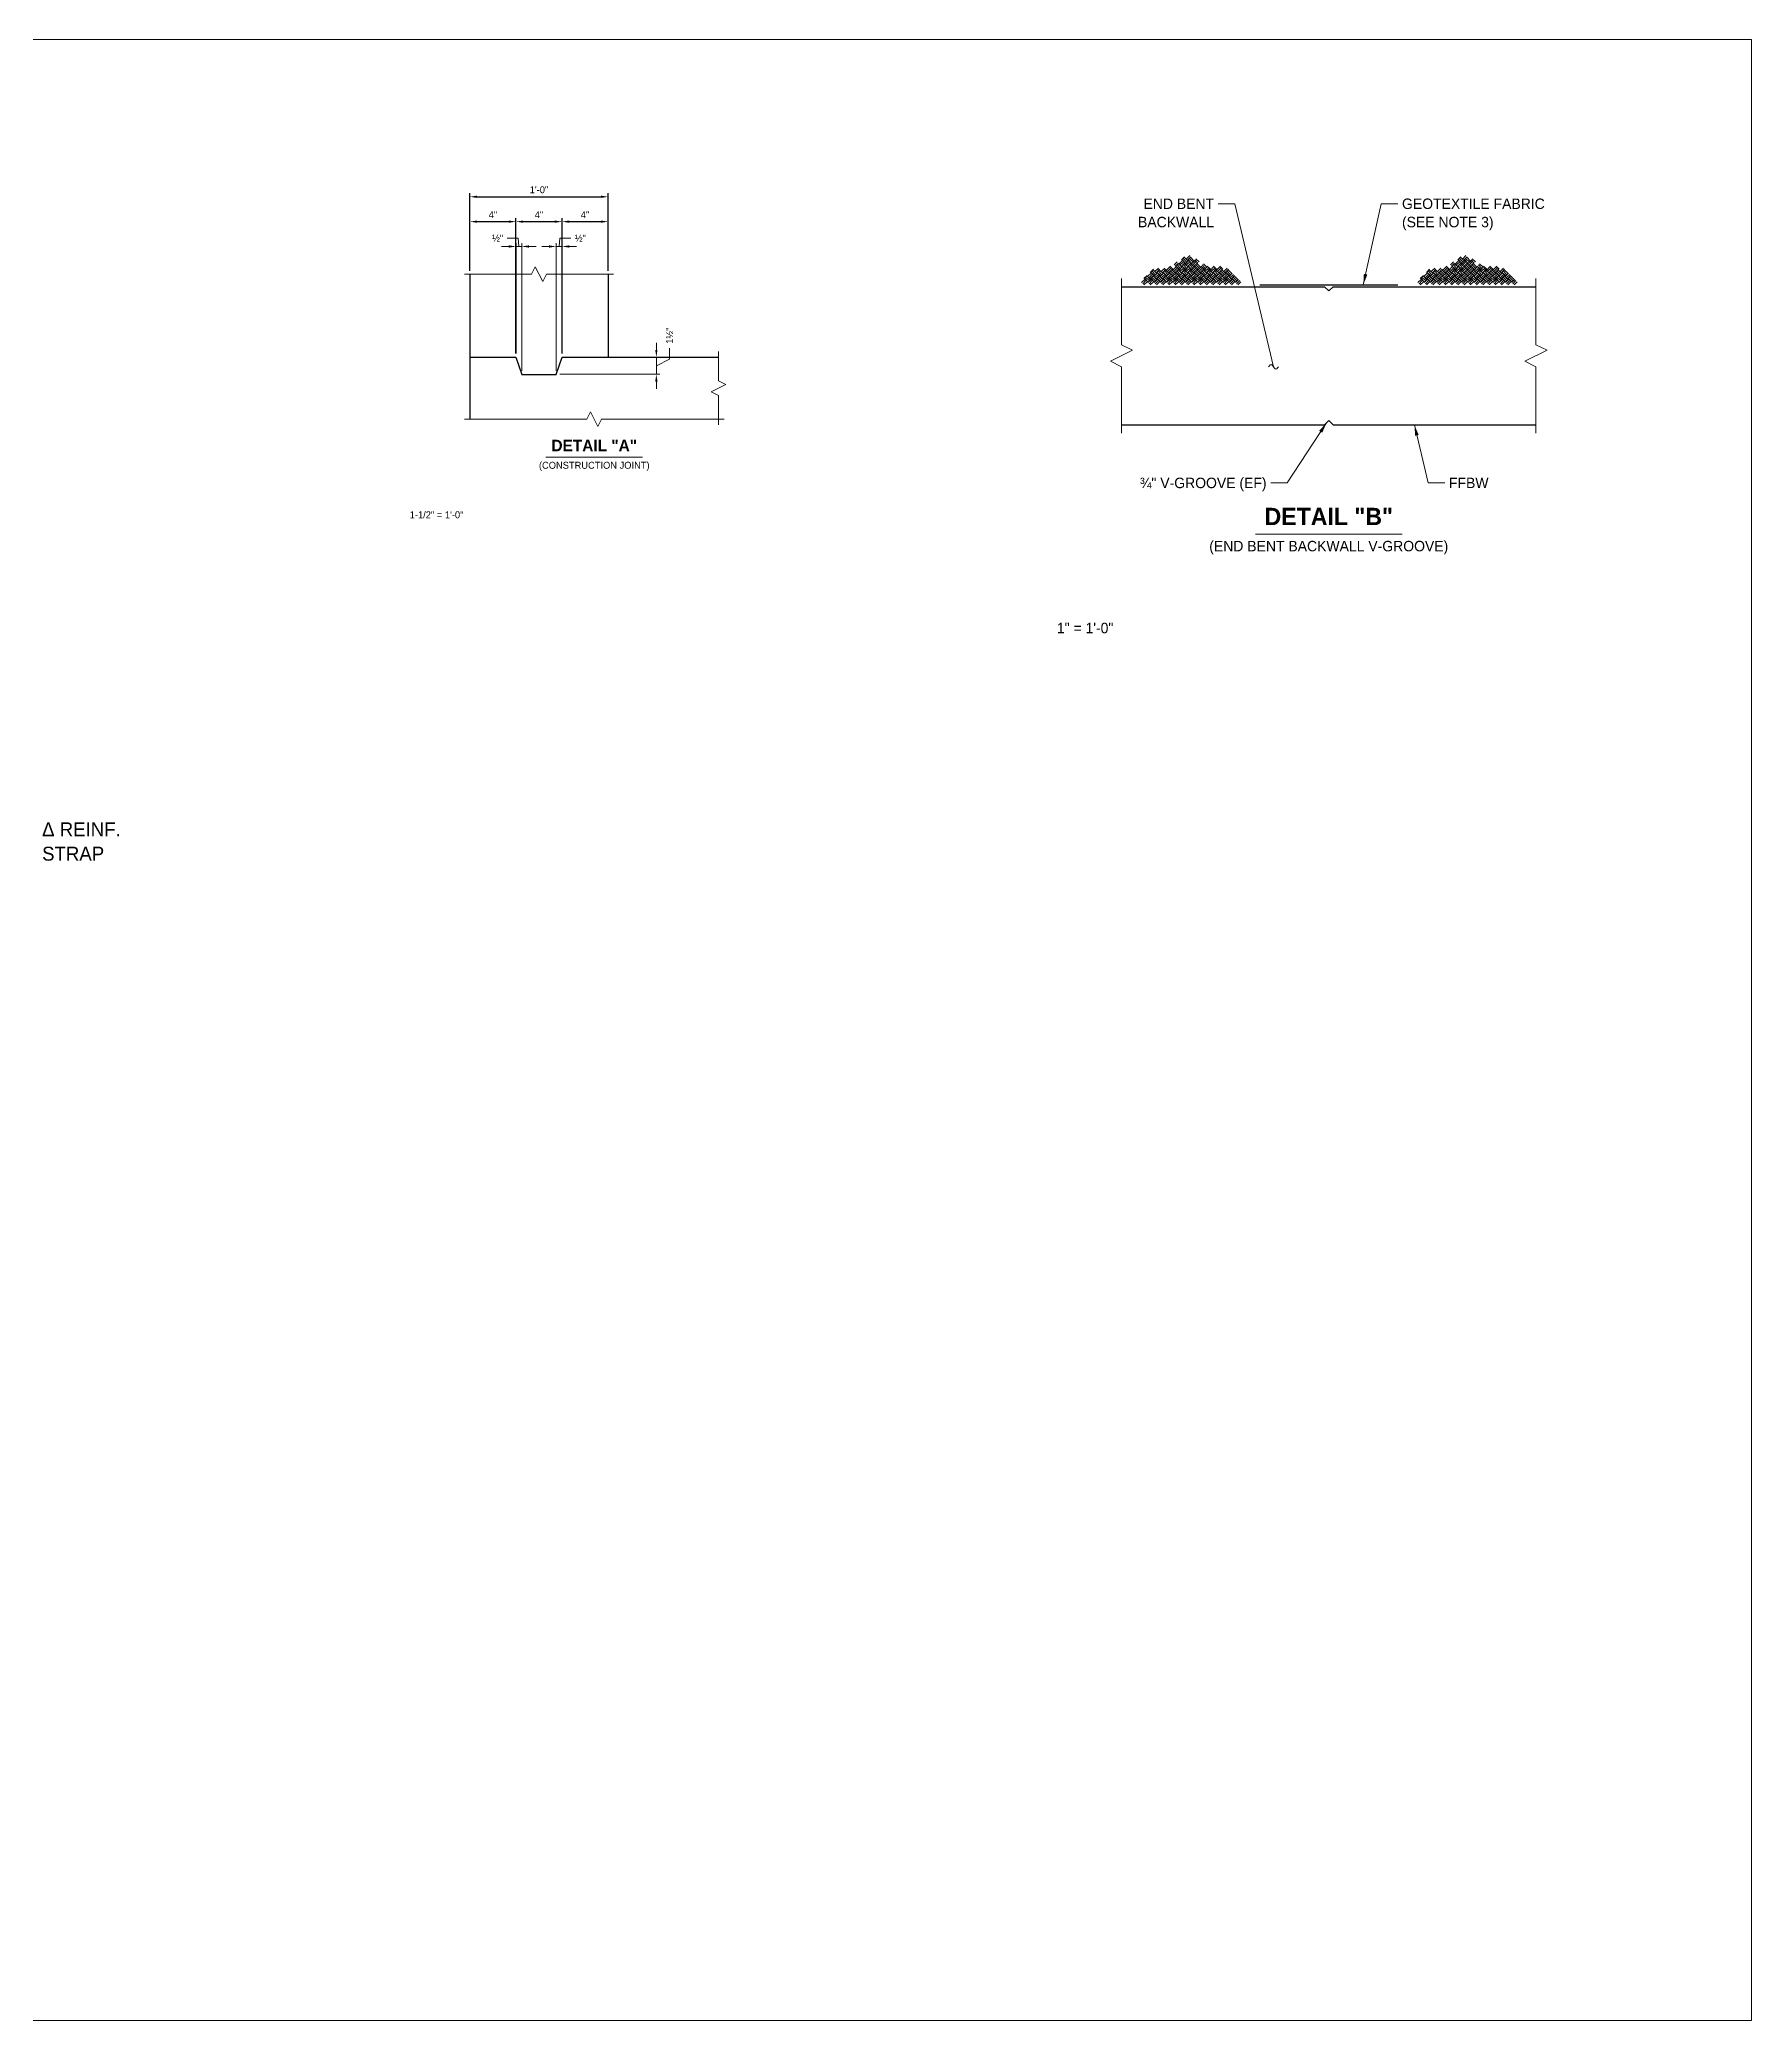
# Model space of a CAD drawing. Extents: x -1 to 861, y -26 to 2.
# Drawn here: x 734.08 to 746.48, y -13.33 to 1 of the extents above; entities that cross this region are included whole.
import ezdxf
from ezdxf.enums import TextEntityAlignment as Align

# ---------------------------------------------------------------- set-up
doc = ezdxf.new("R2010")
doc.units = 21
doc.header["$MEASUREMENT"] = 0
for name, color, linetype, lineweight in [('Border', 7, 'Continuous', 15), ('Dimension', 7, 'Continuous', 9), ('Leader', 7, 'Continuous', 9), ('Patterning', 1, 'Continuous', 15), ('SubStrConc', 3, 'Continuous', 30), ('Symbols', 7, 'Continuous', 15), ('TextStructures', 7, 'Continuous', 9), ('WallMSEPanel', 3, 'Continuous', 30)]:
    doc.layers.add(name, color=color, linetype=linetype, lineweight=lineweight)
doc.styles.add('FDOT Bold (Large)', font='FDOTBold.ttf')
doc.styles.add('FDOT Structures', font='FDOT.ttf')
doc.styles.add('FDOT Structures Annotation', font='FDOT.ttf')
doc.dimstyles.new('FDOT Structures Note-Arrow 1-1-2', dxfattribs={"dimtxt": 0.0504, "dimasz": 0.052067, "dimexe": 0.0252, "dimexo": 0.0252, "dimgap": 0.0252, "dimtad": 1, "dimdec": 3, "dimlfac": 12, "dimzin": 15, "dimlunit": 4, "dimtxsty": 'FDOT Structures Annotation', "dimcen": 2.5, "dimclrd": 256, "dimclre": 256, "dimclrt": 256, "dimazin": 3, "dimtfac": 0.7, "dimtmove": 0, "dimatfit": 1, "dimtfill": 1, "dimfrac": 1, "dimlwd": -1, "dimlwe": -1})

# ---------------------------------------------------------------- blocks, each defined once
blk = doc.blocks.new('_CLOSEDFILLED')
at = {"layer": 'Dimension'}
blk.add_solid([(-1, 0.16), (0, 0), (-1, -0.16)], dxfattribs=at)
blk = doc.blocks.new('*D404')
at = {"layer": 'Dimension'}
for p, q in [((737.481, -0.497), (737.428, -0.497)), ((737.533, -1.272), (737.533, -0.472)), ((737.533, -0.497), (737.574, -0.497)), ((737.574, -1.397), (737.574, -0.472)), ((737.626, -0.497), (737.678, -0.497))]:
    blk.add_line(p, q, dxfattribs=at)
at = {"layer": 'Dimension', "xscale": 0.052066666666666664, "yscale": 0.052066666666666664}
blk.add_blockref('_CLOSEDFILLED', (737.533, -0.497), dxfattribs=at)
at = {"layer": 'Dimension', "xscale": 0.052066666666666664, "yscale": 0.052066666666666664, "rotation": 180}
blk.add_blockref('_CLOSEDFILLED', (737.574, -0.497), dxfattribs=at)
blk = doc.blocks.new('*D405')
at = {"layer": 'Dimension'}
for p, q in [((737.772, -0.497), (737.72, -0.497)), ((737.824, -1.397), (737.824, -0.472)), ((737.824, -0.497), (737.866, -0.497)), ((737.866, -1.272), (737.866, -0.472)), ((737.918, -0.497), (737.97, -0.497))]:
    blk.add_line(p, q, dxfattribs=at)
at = {"layer": 'Dimension', "xscale": 0.052066666666666664, "yscale": 0.052066666666666664}
blk.add_blockref('_CLOSEDFILLED', (737.824, -0.497), dxfattribs=at)
at = {"layer": 'Dimension', "xscale": 0.052066666666666664, "yscale": 0.052066666666666664, "rotation": 180}
blk.add_blockref('_CLOSEDFILLED', (737.866, -0.497), dxfattribs=at)
blk = doc.blocks.new('*D410')
at = {"layer": 'Dimension'}
for p, q in [((738.549, -1.245), (738.549, -1.193)), ((737.849, -1.422), (738.574, -1.422)), ((738.549, -1.422), (738.549, -1.297)), ((738.549, -1.474), (738.549, -1.526))]:
    blk.add_line(p, q, dxfattribs=at)
at = {"layer": 'Dimension', "xscale": 0.052066666666666664, "yscale": 0.052066666666666664}
for p, rotation in [((738.549, -1.297), -90.00000000000001), ((738.549, -1.422), 90)]:
    blk.add_blockref('_CLOSEDFILLED', p, dxfattribs=dict(at, rotation=rotation))

msp = doc.modelspace()

# ---------------------------------------------------------------- linework, layer by layer
at = {"layer": 'Leader'}
for points in [[(743.016318, -1.3678), (742.736318, -0.1878), (742.616318, -0.1878)], [(743.666318, -0.7738), (743.796318, -0.1878), (743.916318, -0.1878)], [(742.981318, -1.3678), (742.987151, -1.359925), (742.992984, -1.35416), (742.998818, -1.35205), (743.004651, -1.35416), (743.010484, -1.359925), (743.016318, -1.3678), (743.022151, -1.375675), (743.027984, -1.38144), (743.033818, -1.38355), (743.039651, -1.38144), (743.045484, -1.375675), (743.051318, -1.3678)], [(743.400693, -1.772175), (743.116318, -2.2078), (742.996318, -2.2078)], [(744.036318, -1.7878), (744.136318, -2.2078), (744.256318, -2.2078)]]:
    msp.add_lwpolyline(points, dxfattribs=at)
for points in [[(743.666318, -0.7738), (743.670525, -0.694735), (743.69594, -0.700373)], [(743.400693, -1.772175), (743.3689, -1.844689), (743.347101, -1.830458)], [(744.036318, -1.7878), (744.06707, -1.860761), (744.041745, -1.866791)]]:
    msp.add_solid(points, dxfattribs=at)
at = {"layer": 'Patterning'}
for p, q in [((742.350273, -0.593952), (742.3729, -0.571325)), ((742.387043, -0.585467), (742.40967, -0.56284)), ((742.395528, -0.593952), (742.418155, -0.571325)), ((744.350273, -0.593952), (744.3729, -0.571325)), ((744.387043, -0.585467), (744.40967, -0.56284)), ((744.395528, -0.593952), (744.418155, -0.571325)), ((742.078744, -0.729717), (742.101371, -0.707089)), ((742.123999, -0.735374), (742.101371, -0.712746)), ((742.107028, -0.712746), (742.129656, -0.690119)), ((742.115514, -0.721231), (742.138141, -0.698604)), ((742.123999, -0.684462), (742.146626, -0.661834)), ((742.123999, -0.729717), (742.146626, -0.707089)), ((742.152283, -0.707089), (742.129656, -0.684462)), ((742.160768, -0.698604), (742.138141, -0.675977)), ((742.169254, -0.690119), (742.146626, -0.667491)), ((742.169254, -0.735374), (742.146626, -0.712746)), ((742.152283, -0.712746), (742.174911, -0.690119)), ((742.160768, -0.675977), (742.183396, -0.653349)), ((742.160768, -0.721231), (742.183396, -0.698604)), ((742.169254, -0.684462), (742.191881, -0.661834)), ((742.169254, -0.729717), (742.191881, -0.707089)), ((742.197538, -0.707089), (742.174911, -0.684462)), ((742.206023, -0.698604), (742.183396, -0.675977)), ((742.214509, -0.690119), (742.191881, -0.667491)), ((742.214509, -0.735374), (742.191881, -0.712746)), ((742.197538, -0.712746), (742.220165, -0.690119)), ((742.206023, -0.675977), (742.228651, -0.653349)), ((742.206023, -0.721231), (742.228651, -0.698604)), ((742.214509, -0.684462), (742.237136, -0.661834)), ((742.214509, -0.729717), (742.237136, -0.707089)), ((742.242793, -0.707089), (742.220165, -0.684462)), ((742.251278, -0.698604), (742.228651, -0.675977)), ((742.259763, -0.690119), (742.237136, -0.667491)), ((742.259763, -0.735374), (742.237136, -0.712746)), ((742.242793, -0.667491), (742.26542, -0.644864)), ((742.242793, -0.712746), (742.26542, -0.690119)), ((742.251278, -0.675977), (742.273906, -0.653349)), ((742.251278, -0.721231), (742.273906, -0.698604)), ((742.259763, -0.684462), (742.282391, -0.661834)), ((742.259763, -0.729717), (742.282391, -0.707089)), ((742.288048, -0.661834), (742.26542, -0.639207)), ((742.288048, -0.707089), (742.26542, -0.684462)), ((742.296533, -0.698604), (742.273906, -0.675977)), ((742.305018, -0.690119), (742.282391, -0.667491)), ((742.305018, -0.735374), (742.282391, -0.712746)), ((742.288048, -0.667491), (742.310675, -0.644864)), ((742.288048, -0.712746), (742.310675, -0.690119)), ((742.296533, -0.630722), (742.31916, -0.608094)), ((742.296533, -0.675977), (742.31916, -0.653349)), ((742.296533, -0.721231), (742.31916, -0.698604)), ((742.305018, -0.639207), (742.327646, -0.61658)), ((742.305018, -0.684462), (742.327646, -0.661834)), ((742.305018, -0.729717), (742.327646, -0.707089)), ((742.333303, -0.661834), (742.310675, -0.639207)), ((742.333303, -0.707089), (742.310675, -0.684462)), ((742.341788, -0.653349), (742.31916, -0.630722)), ((742.341788, -0.698604), (742.31916, -0.675977)), ((742.350273, -0.644864), (742.327646, -0.622237)), ((742.350273, -0.690119), (742.327646, -0.667491)), ((742.350273, -0.735374), (742.327646, -0.712746)), ((742.333303, -0.622237), (742.35593, -0.599609)), ((742.333303, -0.667491), (742.35593, -0.644864)), ((742.333303, -0.712746), (742.35593, -0.690119)), ((742.341788, -0.630722), (742.364415, -0.608094)), ((742.341788, -0.675977), (742.364415, -0.653349)), ((742.341788, -0.721231), (742.364415, -0.698604)), ((742.350273, -0.639207), (742.3729, -0.61658)), ((742.350273, -0.684462), (742.3729, -0.661834)), ((742.350273, -0.729717), (742.3729, -0.707089)), ((742.378557, -0.61658), (742.35593, -0.593952)), ((742.378557, -0.661834), (742.35593, -0.639207)), ((742.378557, -0.707089), (742.35593, -0.684462)), ((742.387043, -0.608094), (742.364415, -0.585467)), ((742.387043, -0.653349), (742.364415, -0.630722)), ((742.387043, -0.698604), (742.364415, -0.675977)), ((742.395528, -0.599609), (742.3729, -0.576982)), ((742.395528, -0.644864), (742.3729, -0.622237)), ((742.395528, -0.690119), (742.3729, -0.667491)), ((742.395528, -0.735374), (742.3729, -0.712746)), ((742.378557, -0.622237), (742.401185, -0.599609)), ((742.378557, -0.667491), (742.401185, -0.644864)), ((742.378557, -0.712746), (742.401185, -0.690119)), ((742.387043, -0.630722), (742.40967, -0.608094)), ((742.387043, -0.675977), (742.40967, -0.653349)), ((742.387043, -0.721231), (742.40967, -0.698604)), ((742.395528, -0.639207), (742.418155, -0.61658)), ((742.395528, -0.684462), (742.418155, -0.661834)), ((742.395528, -0.729717), (742.418155, -0.707089)), ((742.423812, -0.61658), (742.401185, -0.593952)), ((742.423812, -0.661834), (742.401185, -0.639207)), ((742.423812, -0.707089), (742.401185, -0.684462)), ((742.432297, -0.608094), (742.40967, -0.585467)), ((742.432297, -0.653349), (742.40967, -0.630722)), ((742.432297, -0.698604), (742.40967, -0.675977)), ((742.440783, -0.599609), (742.418155, -0.576982)), ((742.440783, -0.644864), (742.418155, -0.622237)), ((742.440783, -0.690119), (742.418155, -0.667491)), ((742.440783, -0.735374), (742.418155, -0.712746)), ((742.423812, -0.622237), (742.44644, -0.599609)), ((742.423812, -0.667491), (742.44644, -0.644864)), ((742.423812, -0.712746), (742.44644, -0.690119)), ((742.432297, -0.630722), (742.454925, -0.608094)), ((742.432297, -0.675977), (742.454925, -0.653349)), ((742.432297, -0.721231), (742.454925, -0.698604)), ((742.440783, -0.639207), (742.46341, -0.61658)), ((742.440783, -0.684462), (742.46341, -0.661834)), ((742.440783, -0.729717), (742.46341, -0.707089)), ((742.469067, -0.61658), (742.44644, -0.593952)), ((742.469067, -0.661834), (742.44644, -0.639207)), ((742.469067, -0.707089), (742.44644, -0.684462)), ((742.477552, -0.608094), (742.454925, -0.585467)), ((742.477552, -0.653349), (742.454925, -0.630722)), ((742.477552, -0.698604), (742.454925, -0.675977)), ((742.486038, -0.644864), (742.46341, -0.622237)), ((742.486038, -0.690119), (742.46341, -0.667491)), ((742.486038, -0.735374), (742.46341, -0.712746)), ((742.469067, -0.667491), (742.491694, -0.644864)), ((742.469067, -0.712746), (742.491694, -0.690119)), ((742.477552, -0.675977), (742.50018, -0.653349)), ((742.477552, -0.721231), (742.50018, -0.698604)), ((742.486038, -0.684462), (742.508665, -0.661834)), ((742.486038, -0.729717), (742.508665, -0.707089)), ((742.514322, -0.661834), (742.491694, -0.639207)), ((742.514322, -0.707089), (742.491694, -0.684462)), ((742.522807, -0.653349), (742.50018, -0.630722)), ((742.522807, -0.698604), (742.50018, -0.675977)), ((742.531292, -0.644864), (742.508665, -0.622237)), ((742.531292, -0.690119), (742.508665, -0.667491)), ((742.531292, -0.735374), (742.508665, -0.712746)), ((742.514322, -0.667491), (742.536949, -0.644864)), ((742.514322, -0.712746), (742.536949, -0.690119)), ((742.522807, -0.675977), (742.545435, -0.653349)), ((742.522807, -0.721231), (742.545435, -0.698604)), ((742.531292, -0.684462), (742.55392, -0.661834)), ((742.531292, -0.729717), (742.55392, -0.707089)), ((742.559577, -0.661834), (742.536949, -0.639207)), ((742.559577, -0.707089), (742.536949, -0.684462)), ((742.568062, -0.698604), (742.545435, -0.675977)), ((742.576547, -0.690119), (742.55392, -0.667491)), ((742.576547, -0.735374), (742.55392, -0.712746)), ((742.559577, -0.667491), (742.582204, -0.644864)), ((742.559577, -0.712746), (742.582204, -0.690119)), ((742.568062, -0.675977), (742.590689, -0.653349)), ((742.568062, -0.721231), (742.590689, -0.698604)), ((742.576547, -0.684462), (742.599175, -0.661834)), ((742.576547, -0.729717), (742.599175, -0.707089)), ((742.604832, -0.661834), (742.582204, -0.639207)), ((742.604832, -0.707089), (742.582204, -0.684462)), ((742.613317, -0.698604), (742.590689, -0.675977)), ((742.621802, -0.690119), (742.599175, -0.667491)), ((742.621802, -0.735374), (742.599175, -0.712746)), ((742.604832, -0.667491), (742.627459, -0.644864)), ((742.604832, -0.712746), (742.627459, -0.690119)), ((742.613317, -0.675977), (742.635944, -0.653349)), ((742.613317, -0.721231), (742.635944, -0.698604)), ((742.621802, -0.684462), (742.644429, -0.661834)), ((742.621802, -0.729717), (742.644429, -0.707089)), ((742.650086, -0.661834), (742.627459, -0.639207)), ((742.650086, -0.707089), (742.627459, -0.684462)), ((742.658572, -0.698604), (742.635944, -0.675977)), ((742.667057, -0.690119), (742.644429, -0.667491)), ((742.667057, -0.735374), (742.644429, -0.712746)), ((742.650086, -0.712746), (742.672714, -0.690119)), ((742.658572, -0.675977), (742.681199, -0.653349)), ((742.658572, -0.721231), (742.681199, -0.698604)), ((742.667057, -0.684462), (742.689684, -0.661834)), ((742.667057, -0.729717), (742.689684, -0.707089)), ((742.695341, -0.707089), (742.672714, -0.684462)), ((742.703826, -0.698604), (742.681199, -0.675977)), ((742.712312, -0.690119), (742.689684, -0.667491)), ((742.712312, -0.735374), (742.689684, -0.712746)), ((742.695341, -0.712746), (742.717969, -0.690119)), ((742.703826, -0.721231), (742.726454, -0.698604)), ((742.712312, -0.729717), (742.734939, -0.707089)), ((742.757567, -0.735374), (742.734939, -0.712746)), ((744.078744, -0.729717), (744.101371, -0.707089)), ((744.123999, -0.735374), (744.101371, -0.712746)), ((744.107028, -0.712746), (744.129656, -0.690119)), ((744.115514, -0.721231), (744.138141, -0.698604)), ((744.123999, -0.684462), (744.146626, -0.661834)), ((744.123999, -0.729717), (744.146626, -0.707089)), ((744.152283, -0.707089), (744.129656, -0.684462)), ((744.160768, -0.698604), (744.138141, -0.675977)), ((744.169254, -0.690119), (744.146626, -0.667491)), ((744.169254, -0.735374), (744.146626, -0.712746)), ((744.152283, -0.712746), (744.174911, -0.690119)), ((744.160768, -0.675977), (744.183396, -0.653349)), ((744.160768, -0.721231), (744.183396, -0.698604)), ((744.169254, -0.684462), (744.191881, -0.661834)), ((744.169254, -0.729717), (744.191881, -0.707089)), ((744.197538, -0.707089), (744.174911, -0.684462)), ((744.206023, -0.698604), (744.183396, -0.675977)), ((744.214509, -0.690119), (744.191881, -0.667491)), ((744.214509, -0.735374), (744.191881, -0.712746)), ((744.197538, -0.712746), (744.220165, -0.690119)), ((744.206023, -0.675977), (744.228651, -0.653349)), ((744.206023, -0.721231), (744.228651, -0.698604)), ((744.214509, -0.684462), (744.237136, -0.661834)), ((744.214509, -0.729717), (744.237136, -0.707089)), ((744.242793, -0.707089), (744.220165, -0.684462)), ((744.251278, -0.698604), (744.228651, -0.675977)), ((744.259763, -0.690119), (744.237136, -0.667491)), ((744.259763, -0.735374), (744.237136, -0.712746)), ((744.242793, -0.667491), (744.26542, -0.644864)), ((744.242793, -0.712746), (744.26542, -0.690119)), ((744.251278, -0.675977), (744.273906, -0.653349)), ((744.251278, -0.721231), (744.273906, -0.698604)), ((744.259763, -0.684462), (744.282391, -0.661834)), ((744.259763, -0.729717), (744.282391, -0.707089)), ((744.288048, -0.661834), (744.26542, -0.639207)), ((744.288048, -0.707089), (744.26542, -0.684462)), ((744.296533, -0.698604), (744.273906, -0.675977)), ((744.305018, -0.690119), (744.282391, -0.667491)), ((744.305018, -0.735374), (744.282391, -0.712746)), ((744.288048, -0.667491), (744.310675, -0.644864)), ((744.288048, -0.712746), (744.310675, -0.690119)), ((744.296533, -0.630722), (744.31916, -0.608094)), ((744.296533, -0.675977), (744.31916, -0.653349)), ((744.296533, -0.721231), (744.31916, -0.698604)), ((744.305018, -0.639207), (744.327646, -0.61658)), ((744.305018, -0.684462), (744.327646, -0.661834)), ((744.305018, -0.729717), (744.327646, -0.707089)), ((744.333303, -0.661834), (744.310675, -0.639207)), ((744.333303, -0.707089), (744.310675, -0.684462)), ((744.341788, -0.653349), (744.31916, -0.630722)), ((744.341788, -0.698604), (744.31916, -0.675977)), ((744.350273, -0.644864), (744.327646, -0.622237)), ((744.350273, -0.690119), (744.327646, -0.667491)), ((744.350273, -0.735374), (744.327646, -0.712746)), ((744.333303, -0.622237), (744.35593, -0.599609)), ((744.333303, -0.667491), (744.35593, -0.644864)), ((744.333303, -0.712746), (744.35593, -0.690119)), ((744.341788, -0.630722), (744.364415, -0.608094)), ((744.341788, -0.675977), (744.364415, -0.653349)), ((744.341788, -0.721231), (744.364415, -0.698604)), ((744.350273, -0.639207), (744.3729, -0.61658)), ((744.350273, -0.684462), (744.3729, -0.661834)), ((744.350273, -0.729717), (744.3729, -0.707089)), ((744.378557, -0.61658), (744.35593, -0.593952)), ((744.378557, -0.661834), (744.35593, -0.639207)), ((744.378557, -0.707089), (744.35593, -0.684462)), ((744.387043, -0.608094), (744.364415, -0.585467)), ((744.387043, -0.653349), (744.364415, -0.630722)), ((744.387043, -0.698604), (744.364415, -0.675977)), ((744.395528, -0.599609), (744.3729, -0.576982)), ((744.395528, -0.644864), (744.3729, -0.622237)), ((744.395528, -0.690119), (744.3729, -0.667491)), ((744.395528, -0.735374), (744.3729, -0.712746)), ((744.378557, -0.622237), (744.401185, -0.599609)), ((744.378557, -0.667491), (744.401185, -0.644864)), ((744.378557, -0.712746), (744.401185, -0.690119)), ((744.387043, -0.630722), (744.40967, -0.608094)), ((744.387043, -0.675977), (744.40967, -0.653349)), ((744.387043, -0.721231), (744.40967, -0.698604)), ((744.395528, -0.639207), (744.418155, -0.61658)), ((744.395528, -0.684462), (744.418155, -0.661834)), ((744.395528, -0.729717), (744.418155, -0.707089)), ((744.423812, -0.61658), (744.401185, -0.593952)), ((744.423812, -0.661834), (744.401185, -0.639207)), ((744.423812, -0.707089), (744.401185, -0.684462)), ((744.432297, -0.608094), (744.40967, -0.585467)), ((744.432297, -0.653349), (744.40967, -0.630722)), ((744.432297, -0.698604), (744.40967, -0.675977)), ((744.440783, -0.599609), (744.418155, -0.576982)), ((744.440783, -0.644864), (744.418155, -0.622237)), ((744.440783, -0.690119), (744.418155, -0.667491)), ((744.440783, -0.735374), (744.418155, -0.712746)), ((744.423812, -0.622237), (744.44644, -0.599609)), ((744.423812, -0.667491), (744.44644, -0.644864)), ((744.423812, -0.712746), (744.44644, -0.690119)), ((744.432297, -0.630722), (744.454925, -0.608094)), ((744.432297, -0.675977), (744.454925, -0.653349)), ((744.432297, -0.721231), (744.454925, -0.698604)), ((744.440783, -0.639207), (744.46341, -0.61658)), ((744.440783, -0.684462), (744.46341, -0.661834)), ((744.440783, -0.729717), (744.46341, -0.707089)), ((744.469067, -0.61658), (744.44644, -0.593952)), ((744.469067, -0.661834), (744.44644, -0.639207)), ((744.469067, -0.707089), (744.44644, -0.684462)), ((744.477552, -0.608094), (744.454925, -0.585467)), ((744.477552, -0.653349), (744.454925, -0.630722)), ((744.477552, -0.698604), (744.454925, -0.675977)), ((744.486038, -0.644864), (744.46341, -0.622237)), ((744.486038, -0.690119), (744.46341, -0.667491)), ((744.486038, -0.735374), (744.46341, -0.712746)), ((744.469067, -0.667491), (744.491694, -0.644864)), ((744.469067, -0.712746), (744.491694, -0.690119)), ((744.477552, -0.675977), (744.50018, -0.653349)), ((744.477552, -0.721231), (744.50018, -0.698604)), ((744.486038, -0.684462), (744.508665, -0.661834)), ((744.486038, -0.729717), (744.508665, -0.707089)), ((744.514322, -0.661834), (744.491694, -0.639207)), ((744.514322, -0.707089), (744.491694, -0.684462)), ((744.522807, -0.653349), (744.50018, -0.630722)), ((744.522807, -0.698604), (744.50018, -0.675977)), ((744.531292, -0.644864), (744.508665, -0.622237)), ((744.531292, -0.690119), (744.508665, -0.667491)), ((744.531292, -0.735374), (744.508665, -0.712746)), ((744.514322, -0.667491), (744.536949, -0.644864)), ((744.514322, -0.712746), (744.536949, -0.690119)), ((744.522807, -0.675977), (744.545435, -0.653349)), ((744.522807, -0.721231), (744.545435, -0.698604)), ((744.531292, -0.684462), (744.55392, -0.661834)), ((744.531292, -0.729717), (744.55392, -0.707089)), ((744.559577, -0.661834), (744.536949, -0.639207)), ((744.559577, -0.707089), (744.536949, -0.684462)), ((744.568062, -0.698604), (744.545435, -0.675977)), ((744.576547, -0.690119), (744.55392, -0.667491)), ((744.576547, -0.735374), (744.55392, -0.712746)), ((744.559577, -0.667491), (744.582204, -0.644864)), ((744.559577, -0.712746), (744.582204, -0.690119)), ((744.568062, -0.675977), (744.590689, -0.653349)), ((744.568062, -0.721231), (744.590689, -0.698604)), ((744.576547, -0.684462), (744.599175, -0.661834)), ((744.576547, -0.729717), (744.599175, -0.707089)), ((744.604832, -0.661834), (744.582204, -0.639207)), ((744.604832, -0.707089), (744.582204, -0.684462)), ((744.613317, -0.698604), (744.590689, -0.675977)), ((744.621802, -0.690119), (744.599175, -0.667491)), ((744.621802, -0.735374), (744.599175, -0.712746)), ((744.604832, -0.667491), (744.627459, -0.644864)), ((744.604832, -0.712746), (744.627459, -0.690119)), ((744.613317, -0.675977), (744.635944, -0.653349)), ((744.613317, -0.721231), (744.635944, -0.698604)), ((744.621802, -0.684462), (744.644429, -0.661834)), ((744.621802, -0.729717), (744.644429, -0.707089)), ((744.650086, -0.661834), (744.627459, -0.639207)), ((744.650086, -0.707089), (744.627459, -0.684462)), ((744.658572, -0.698604), (744.635944, -0.675977)), ((744.667057, -0.690119), (744.644429, -0.667491)), ((744.667057, -0.735374), (744.644429, -0.712746)), ((744.650086, -0.712746), (744.672714, -0.690119)), ((744.658572, -0.675977), (744.681199, -0.653349)), ((744.658572, -0.721231), (744.681199, -0.698604)), ((744.667057, -0.684462), (744.689684, -0.661834)), ((744.667057, -0.729717), (744.689684, -0.707089)), ((744.695341, -0.707089), (744.672714, -0.684462)), ((744.703826, -0.698604), (744.681199, -0.675977)), ((744.712312, -0.690119), (744.689684, -0.667491)), ((744.712312, -0.735374), (744.689684, -0.712746)), ((744.695341, -0.712746), (744.717969, -0.690119)), ((744.703826, -0.721231), (744.726454, -0.698604)), ((744.712312, -0.729717), (744.734939, -0.707089)), ((744.757567, -0.735374), (744.734939, -0.712746)), ((742.061774, -0.758001), (742.084401, -0.735374)), ((742.070259, -0.766486), (742.092886, -0.743859)), ((742.078744, -0.774972), (742.101371, -0.752344)), ((742.107028, -0.752344), (742.084401, -0.729717)), ((742.115514, -0.743859), (742.092886, -0.721231)), ((742.107028, -0.758001), (742.129656, -0.735374)), ((742.115514, -0.766486), (742.138141, -0.743859)), ((742.123999, -0.774972), (742.146626, -0.752344)), ((742.152283, -0.752344), (742.129656, -0.729717)), ((742.160768, -0.743859), (742.138141, -0.721231)), ((742.152283, -0.758001), (742.174911, -0.735374)), ((742.160768, -0.766486), (742.183396, -0.743859)), ((742.169254, -0.774972), (742.191881, -0.752344)), ((742.197538, -0.752344), (742.174911, -0.729717)), ((742.206023, -0.743859), (742.183396, -0.721231)), ((742.197538, -0.758001), (742.220165, -0.735374)), ((742.206023, -0.766486), (742.228651, -0.743859)), ((742.214509, -0.774972), (742.237136, -0.752344)), ((742.242793, -0.752344), (742.220165, -0.729717)), ((742.251278, -0.743859), (742.228651, -0.721231)), ((742.242793, -0.758001), (742.26542, -0.735374)), ((742.251278, -0.766486), (742.273906, -0.743859)), ((742.259763, -0.774972), (742.282391, -0.752344)), ((742.288048, -0.752344), (742.26542, -0.729717)), ((742.296533, -0.743859), (742.273906, -0.721231)), ((742.288048, -0.758001), (742.310675, -0.735374)), ((742.296533, -0.766486), (742.31916, -0.743859)), ((742.305018, -0.774972), (742.327646, -0.752344)), ((742.333303, -0.752344), (742.310675, -0.729717)), ((742.341788, -0.743859), (742.31916, -0.721231)), ((742.333303, -0.758001), (742.35593, -0.735374)), ((742.341788, -0.766486), (742.364415, -0.743859)), ((742.350273, -0.774972), (742.3729, -0.752344)), ((742.378557, -0.752344), (742.35593, -0.729717)), ((742.387043, -0.743859), (742.364415, -0.721231)), ((742.378557, -0.758001), (742.401185, -0.735374)), ((742.387043, -0.766486), (742.40967, -0.743859)), ((742.395528, -0.774972), (742.418155, -0.752344)), ((742.423812, -0.752344), (742.401185, -0.729717)), ((742.432297, -0.743859), (742.40967, -0.721231)), ((742.423812, -0.758001), (742.44644, -0.735374)), ((742.432297, -0.766486), (742.454925, -0.743859)), ((742.440783, -0.774972), (742.46341, -0.752344)), ((742.469067, -0.752344), (742.44644, -0.729717)), ((742.477552, -0.743859), (742.454925, -0.721231)), ((742.469067, -0.758001), (742.491694, -0.735374)), ((742.477552, -0.766486), (742.50018, -0.743859)), ((742.486038, -0.774972), (742.508665, -0.752344)), ((742.514322, -0.752344), (742.491694, -0.729717)), ((742.522807, -0.743859), (742.50018, -0.721231)), ((742.514322, -0.758001), (742.536949, -0.735374)), ((742.522807, -0.766486), (742.545435, -0.743859)), ((742.531292, -0.774972), (742.55392, -0.752344)), ((742.559577, -0.752344), (742.536949, -0.729717)), ((742.568062, -0.743859), (742.545435, -0.721231)), ((742.559577, -0.758001), (742.582204, -0.735374)), ((742.568062, -0.766486), (742.590689, -0.743859)), ((742.576547, -0.774972), (742.599175, -0.752344)), ((742.604832, -0.752344), (742.582204, -0.729717)), ((742.613317, -0.743859), (742.590689, -0.721231)), ((742.604832, -0.758001), (742.627459, -0.735374)), ((742.613317, -0.766486), (742.635944, -0.743859)), ((742.621802, -0.774972), (742.644429, -0.752344)), ((742.650086, -0.752344), (742.627459, -0.729717)), ((742.658572, -0.743859), (742.635944, -0.721231)), ((742.650086, -0.758001), (742.672714, -0.735374)), ((742.658572, -0.766486), (742.681199, -0.743859)), ((742.667057, -0.774972), (742.689684, -0.752344)), ((742.695341, -0.752344), (742.672714, -0.729717)), ((742.703826, -0.743859), (742.681199, -0.721231)), ((742.695341, -0.758001), (742.717969, -0.735374)), ((742.703826, -0.766486), (742.726454, -0.743859)), ((742.712312, -0.774972), (742.734939, -0.752344)), ((742.740596, -0.752344), (742.717969, -0.729717)), ((742.749081, -0.743859), (742.726454, -0.721231)), ((742.740596, -0.758001), (742.763223, -0.735374)), ((742.749081, -0.766486), (742.771709, -0.743859)), ((742.757567, -0.774972), (742.780194, -0.752344)), ((744.061774, -0.758001), (744.084401, -0.735374)), ((744.070259, -0.766486), (744.092886, -0.743859)), ((744.078744, -0.774972), (744.101371, -0.752344)), ((744.107028, -0.752344), (744.084401, -0.729717)), ((744.115514, -0.743859), (744.092886, -0.721231)), ((744.107028, -0.758001), (744.129656, -0.735374)), ((744.115514, -0.766486), (744.138141, -0.743859)), ((744.123999, -0.774972), (744.146626, -0.752344)), ((744.152283, -0.752344), (744.129656, -0.729717)), ((744.160768, -0.743859), (744.138141, -0.721231)), ((744.152283, -0.758001), (744.174911, -0.735374)), ((744.160768, -0.766486), (744.183396, -0.743859)), ((744.169254, -0.774972), (744.191881, -0.752344)), ((744.197538, -0.752344), (744.174911, -0.729717)), ((744.206023, -0.743859), (744.183396, -0.721231)), ((744.197538, -0.758001), (744.220165, -0.735374)), ((744.206023, -0.766486), (744.228651, -0.743859)), ((744.214509, -0.774972), (744.237136, -0.752344)), ((744.242793, -0.752344), (744.220165, -0.729717)), ((744.251278, -0.743859), (744.228651, -0.721231)), ((744.242793, -0.758001), (744.26542, -0.735374)), ((744.251278, -0.766486), (744.273906, -0.743859)), ((744.259763, -0.774972), (744.282391, -0.752344)), ((744.288048, -0.752344), (744.26542, -0.729717)), ((744.296533, -0.743859), (744.273906, -0.721231)), ((744.288048, -0.758001), (744.310675, -0.735374)), ((744.296533, -0.766486), (744.31916, -0.743859)), ((744.305018, -0.774972), (744.327646, -0.752344)), ((744.333303, -0.752344), (744.310675, -0.729717)), ((744.341788, -0.743859), (744.31916, -0.721231)), ((744.333303, -0.758001), (744.35593, -0.735374)), ((744.341788, -0.766486), (744.364415, -0.743859)), ((744.350273, -0.774972), (744.3729, -0.752344)), ((744.378557, -0.752344), (744.35593, -0.729717)), ((744.387043, -0.743859), (744.364415, -0.721231)), ((744.378557, -0.758001), (744.401185, -0.735374)), ((744.387043, -0.766486), (744.40967, -0.743859)), ((744.395528, -0.774972), (744.418155, -0.752344)), ((744.423812, -0.752344), (744.401185, -0.729717)), ((744.432297, -0.743859), (744.40967, -0.721231)), ((744.423812, -0.758001), (744.44644, -0.735374)), ((744.432297, -0.766486), (744.454925, -0.743859)), ((744.440783, -0.774972), (744.46341, -0.752344)), ((744.469067, -0.752344), (744.44644, -0.729717)), ((744.477552, -0.743859), (744.454925, -0.721231)), ((744.469067, -0.758001), (744.491694, -0.735374)), ((744.477552, -0.766486), (744.50018, -0.743859)), ((744.486038, -0.774972), (744.508665, -0.752344)), ((744.514322, -0.752344), (744.491694, -0.729717)), ((744.522807, -0.743859), (744.50018, -0.721231)), ((744.514322, -0.758001), (744.536949, -0.735374)), ((744.522807, -0.766486), (744.545435, -0.743859)), ((744.531292, -0.774972), (744.55392, -0.752344)), ((744.559577, -0.752344), (744.536949, -0.729717)), ((744.568062, -0.743859), (744.545435, -0.721231)), ((744.559577, -0.758001), (744.582204, -0.735374)), ((744.568062, -0.766486), (744.590689, -0.743859)), ((744.576547, -0.774972), (744.599175, -0.752344)), ((744.604832, -0.752344), (744.582204, -0.729717)), ((744.613317, -0.743859), (744.590689, -0.721231)), ((744.604832, -0.758001), (744.627459, -0.735374)), ((744.613317, -0.766486), (744.635944, -0.743859)), ((744.621802, -0.774972), (744.644429, -0.752344)), ((744.650086, -0.752344), (744.627459, -0.729717)), ((744.658572, -0.743859), (744.635944, -0.721231)), ((744.650086, -0.758001), (744.672714, -0.735374)), ((744.658572, -0.766486), (744.681199, -0.743859)), ((744.667057, -0.774972), (744.689684, -0.752344)), ((744.695341, -0.752344), (744.672714, -0.729717)), ((744.703826, -0.743859), (744.681199, -0.721231)), ((744.695341, -0.758001), (744.717969, -0.735374)), ((744.703826, -0.766486), (744.726454, -0.743859)), ((744.712312, -0.774972), (744.734939, -0.752344)), ((744.740596, -0.752344), (744.717969, -0.729717)), ((744.749081, -0.743859), (744.726454, -0.721231)), ((744.740596, -0.758001), (744.763223, -0.735374)), ((744.749081, -0.766486), (744.771709, -0.743859)), ((744.757567, -0.774972), (744.780194, -0.752344))]:
    msp.add_line(p, q, dxfattribs=at)
at = {"layer": 'SubStrConc'}
for points in [[(737.199292, -0.697227), (737.199292, -1.747227)], [(738.199292, -0.697227), (738.199292, -1.297227), (738.999292, -1.297227)], [(741.916318, -0.7878), (743.385068, -0.7878), (743.416318, -0.81905), (743.447568, -0.7878), (744.916318, -0.7878)], [(737.199292, -1.297227), (737.532626, -1.297227), (737.574292, -1.422227), (737.824292, -1.422227), (737.865959, -1.297227), (738.199292, -1.297227)], [(741.916318, -1.7878), (743.385068, -1.7878), (743.416318, -1.75655), (743.447568, -1.7878), (744.916318, -1.7878)]]:
    msp.add_lwpolyline(points, dxfattribs=at)
at = {"layer": 'Symbols'}
for points in [[(737.159292, -0.697227), (737.645959, -0.697227), (737.672626, -0.643893), (737.725959, -0.75056), (737.752626, -0.697227), (738.239292, -0.697227)], [(741.916318, -1.8478), (741.916318, -1.3678), (741.836318, -1.3278), (741.996318, -1.2478), (741.916318, -1.2078), (741.916318, -0.7278)], [(744.916318, -1.8478), (744.916318, -1.3678), (744.836318, -1.3278), (744.996318, -1.2478), (744.916318, -1.2078), (744.916318, -0.7278)], [(738.999292, -1.257227), (738.999292, -1.468893), (739.052626, -1.49556), (738.945959, -1.548893), (738.999292, -1.57556), (738.999292, -1.787227)], [(737.159292, -1.747227), (738.045959, -1.747227), (738.072626, -1.693893), (738.125959, -1.80056), (738.152626, -1.747227), (739.039292, -1.747227)]]:
    msp.add_lwpolyline(points, dxfattribs=at)
at = {"layer": 'TextStructures'}
for p, q in [((737.749346, -2.02223), (738.449238, -2.02223)), ((742.885179, -2.578105), (743.947456, -2.578105))]:
    msp.add_line(p, q, dxfattribs=at)
at = {"layer": 'WallMSEPanel'}
msp.add_lwpolyline([(742.916318, -0.7738), (743.916318, -0.7738)], dxfattribs=at)

# ---------------------------------------------------------------- texts
at = {"layer": 'Border', "style": 'FDOT Structures'}
for s, height, p in [('1-1/2" = 1\'-0"', 0.0504, (736.763501, -2.413333)), ('1" = 1\'-0"', 0.0756, (741.448417, -3.22))]:
    msp.add_text(s, height=height, dxfattribs=at).set_placement(p, align=Align.TOP_LEFT)
at = {"layer": 'TextStructures'}
for s, height, style, p in [('DETAIL "A"', 0.083336, 'FDOT Bold (Large)', (738.099292, -2.003896)), ('(CONSTRUCTION JOINT)', 0.0504, 'FDOT Structures', (738.099292, -2.12051)), ('DETAIL "B"', 0.125004, 'FDOT Bold (Large)', (743.416318, -2.550604)), ('(END BENT BACKWALL V-GROOVE)', 0.0756, 'FDOT Structures', (743.416318, -2.725525))]:
    msp.add_text(s, height=height, dxfattribs=dict(at, style=style)).set_placement(p, align=Align.BOTTOM_CENTER)
at = {"layer": 'TextStructures', "style": 'FDOT Structures'}
msp.add_text('¾" V-GROOVE (EF)', height=0.0756, dxfattribs=at).set_placement((742.966078, -2.2078), align=Align.MIDDLE_RIGHT)
msp.add_text('FFBW', height=0.0756, dxfattribs=at).set_placement((744.286558, -2.2078), align=Align.MIDDLE_LEFT)
at = {"layer": 'TextStructures', "line_spacing_factor": 1.05, "style": 'FDOT Structures'}
for s, insert, char_height, attachment_point in [('END BENT\\PBACKWALL', (742.586078, -0.15), 0.0756, 3), ('GEOTEXTILE FABRIC\\P(SEE NOTE 3)', (743.946558, -0.15), 0.0756, 1), ('Δ REINF.\\PSTRAP', (734.102354, -4.664028), 0.1008, 1)]:
    msp.add_mtext(s, dxfattribs=dict(at, insert=insert, char_height=char_height, attachment_point=attachment_point))

# ---------------------------------------------------------------- dimensions: what is measured, and where the dimension line sits
at = {"layer": 'Dimension'}
for base, p1, p2, picture, middle in [((737.532626, -0.497227), (737.532626, -1.297227), (737.574292, -1.422227), '*D404', (737.553459, -0.497227)), ((737.824292, -0.497227), (737.824292, -1.422227), (737.865959, -1.297227), '*D405', (737.845126, -0.497227))]:
    dim = msp.add_linear_dim(base=base, p1=p1, p2=p2, text=' ', dimstyle='FDOT Structures Note-Arrow 1-1-2', dxfattribs=at)
    dim.commit()
    dim.dimension.update_dxf_attribs({"geometry": picture, "text_midpoint": middle})

# ---------------------------------------------------------------- next in the draw order: texts
at = {"layer": 'Dimension', "char_height": 0.0504, "attachment_point": 5, "line_spacing_factor": 1.05, "style": 'FDOT Structures Annotation', "bg_fill": 3, "box_fill_scale": 1.1, "bg_fill_color": 0}
for insert in [(737.400063, -0.436747), (737.998522, -0.436747)]:
    msp.add_mtext('½"', dxfattribs=dict(at, insert=insert))

# ---------------------------------------------------------------- next in the draw order: linework, layer by layer
at = {"layer": 'Dimension'}
for points in [[(737.468279, -0.436747), (737.548279, -0.436747), (737.553459, -0.497227)], [(737.930306, -0.436747), (737.850306, -0.436747), (737.845126, -0.497227)]]:
    msp.add_lwpolyline(points, dxfattribs=at)

# ---------------------------------------------------------------- next in the draw order: dimensions: what is measured, and where the dimension line sits
msp.add_linear_dim(base=(737.199292, -0.317227), p1=(737.199292, -0.697227), p2=(737.532626, -1.297227), text='4"', dimstyle='FDOT Structures Note-Arrow 1-1-2', dxfattribs=at).render()

# ---------------------------------------------------------------- next in the draw order: dimensions: what is measured, and where the dimension line sits
msp.add_linear_dim(base=(737.532626, -0.317227), p1=(737.532626, -1.297227), p2=(737.865959, -1.297227), text='4"', dimstyle='FDOT Structures Note-Arrow 1-1-2', dxfattribs=at).render()

# ---------------------------------------------------------------- next in the draw order: dimensions: what is measured, and where the dimension line sits
msp.add_linear_dim(base=(737.865959, -0.317227), p1=(737.865959, -1.297227), p2=(738.199292, -0.697227), text='4"', dimstyle='FDOT Structures Note-Arrow 1-1-2', dxfattribs=at).render()

# ---------------------------------------------------------------- next in the draw order: dimensions: what is measured, and where the dimension line sits
msp.add_linear_dim(base=(737.199292, -0.137227), p1=(737.199292, -0.697227), p2=(738.199292, -0.697227), text='1\'-0"', dimstyle='FDOT Structures Note-Arrow 1-1-2', dxfattribs=at).render()
dim = msp.add_linear_dim(base=(738.549292, -1.422227), p1=(737.824292, -1.422227), p2=(738.549292, -1.297227), angle=90, text=' ', dimstyle='FDOT Structures Note-Arrow 1-1-2', override={"dimtad": 4}, dxfattribs=at)
dim.commit()
dim.dimension.update_dxf_attribs({"geometry": '*D410', "text_midpoint": (738.549292, -1.359727)})

# ---------------------------------------------------------------- next in the draw order: texts
at = {"layer": 'Dimension', "insert": (738.645052, -1.142336), "char_height": 0.0504, "attachment_point": 5, "rotation": 90, "line_spacing_factor": 1.05, "style": 'FDOT Structures Annotation', "bg_fill": 3, "box_fill_scale": 1.1, "bg_fill_color": 0}
msp.add_mtext('1½"', dxfattribs=at)

# ---------------------------------------------------------------- next in the draw order: linework, layer by layer
at = {"layer": 'Border'}
msp.add_lwpolyline([(719, -13.333333), (746.475791, -13.333333), (746.475791, 1), (719, 1)], close=True, dxfattribs=at)
at = {"layer": 'Dimension'}
msp.add_lwpolyline([(738.645052, -1.23288), (738.645052, -1.31288), (738.549292, -1.359727)], dxfattribs=at)

doc.saveas('drawing.dxf')
